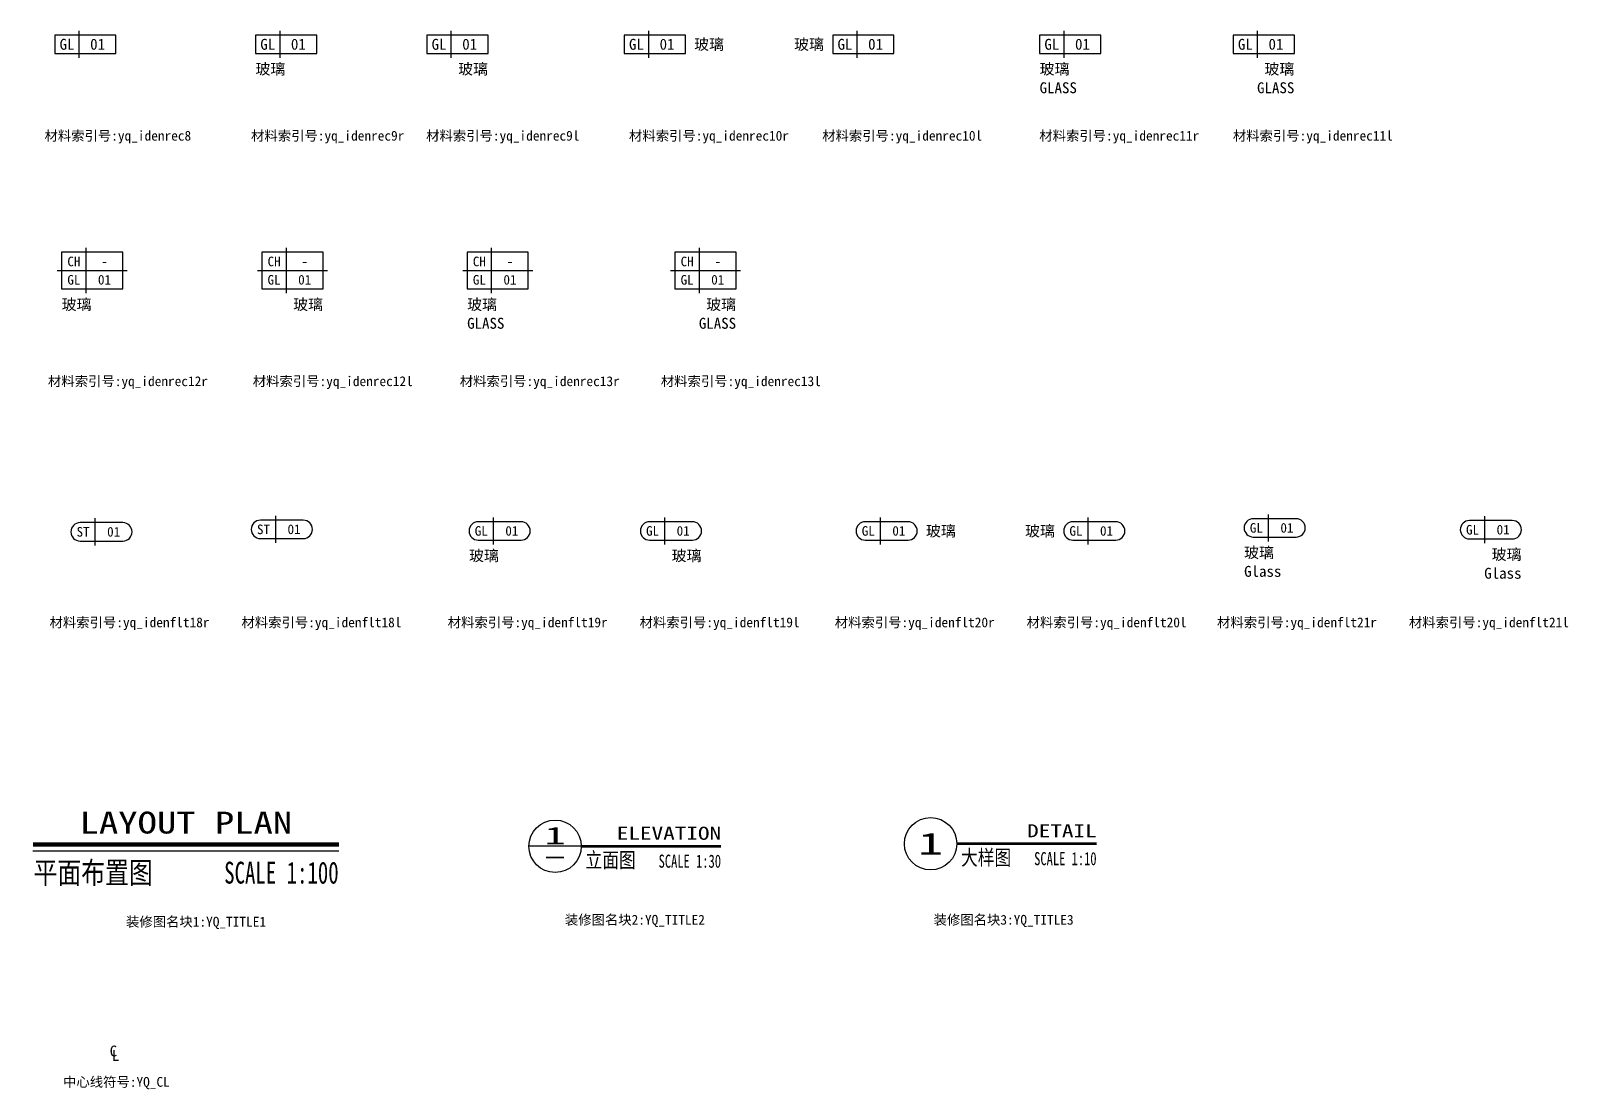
# Model space of a CAD drawing. Header units: millimetres. Extents: x -68 to 459, y -348 to 184.
# Drawn here: x -66.2 to 285.6, y -347.8 to -105.6 of the extents above; entities that cross this region are included whole.
import ezdxf
from ezdxf.enums import TextEntityAlignment as Align

# ---------------------------------------------------------------- set-up
doc = ezdxf.new("R2010")
doc.units = ezdxf.units.MM
doc.styles.get("Standard").update_dxf_attribs({"font": ''})
doc.styles.add('YQ_TEXT', font='')
doc.styles.add('YQ_TITLE', font='simhei_0.ttf')
doc.styles.add('黑体', font='simhei_0.ttf', dxfattribs={"width": 0.7})
doc.styles.get('Standard').set_extended_font_data('SimSun')
doc.styles.get('YQ_TEXT').set_extended_font_data('SimSun')

# ---------------------------------------------------------------- blocks, each defined once
blk = doc.blocks.new('yq_idenrec8')
blk.add_line((-0.1, -0.221), (-0.1, 0.221))
blk.add_lwpolyline([(-0.5, -0.15), (0.5, -0.15), (0.5, 0.15), (-0.5, 0.15)], close=True)
at = {"style": 'YQ_TEXT'}
for tag, p in [('Material', (-0.3, 0)), ('Designation', (0.2, 0))]:
    blk.add_attdef(tag, text='', height=0.179, dxfattribs=at).set_placement(p, align=Align.MIDDLE)
blk = doc.blocks.new('yq_idenrec9r')
blk.add_line((-0.1, -0.221), (-0.1, 0.221))
blk.add_lwpolyline([(-0.5, -0.15), (0.5, -0.15), (0.5, 0.15), (-0.5, 0.15)], close=True)
at = {"style": 'YQ_TEXT'}
for tag, p in [('Material', (-0.3, 0)), ('Designation', (0.2, 0))]:
    blk.add_attdef(tag, text='', height=0.179, dxfattribs=at).set_placement(p, align=Align.MIDDLE)
blk.add_attdef('Comment', (-0.5, -0.493), '', height=0.179, dxfattribs=at)
blk = doc.blocks.new('yq_idenrec10r')
blk.add_line((-0.1, -0.221), (-0.1, 0.221))
blk.add_lwpolyline([(-0.5, -0.15), (0.5, -0.15), (0.5, 0.15), (-0.5, 0.15)], close=True)
at = {"style": 'YQ_TEXT'}
for tag, p in [('Material', (-0.3, 0)), ('Designation', (0.2, 0))]:
    blk.add_attdef(tag, text='', height=0.179, dxfattribs=at).set_placement(p, align=Align.MIDDLE)
blk.add_attdef('Comment', text='', height=0.179, dxfattribs=at).set_placement((0.643, 0), align=Align.MIDDLE_LEFT)
blk = doc.blocks.new('yq_idenrec11r')
blk.add_line((-0.1, -0.221), (-0.1, 0.221))
blk.add_lwpolyline([(-0.5, -0.15), (0.5, -0.15), (0.5, 0.15), (-0.5, 0.15)], close=True)
at = {"style": 'YQ_TEXT'}
for tag, p in [('Material', (-0.3, 0)), ('Designation', (0.2, 0))]:
    blk.add_attdef(tag, text='', height=0.179, dxfattribs=at).set_placement(p, align=Align.MIDDLE)
for tag, p in [('Comment', (-0.5, -0.493)), ('Comment2', (-0.5, -0.8))]:
    blk.add_attdef(tag, p, '', height=0.179, dxfattribs=at)
blk = doc.blocks.new('yq_idenrec12r')
for p, q in [((-0.1, -0.371), (-0.1, 0.371)), ((-0.571, 0), (0.571, 0))]:
    blk.add_line(p, q)
blk.add_lwpolyline([(-0.5, -0.3), (0.5, -0.3), (0.5, 0.3), (-0.5, 0.3)], close=True)
at = {"style": 'YQ_TEXT'}
for tag, p in [('Ceiling', (-0.3, 0.15)), ('Height', (0.2, 0.15)), ('Material', (-0.3, -0.15)), ('Designation', (0.2, -0.15))]:
    blk.add_attdef(tag, text='', height=0.157, dxfattribs=at).set_placement(p, align=Align.MIDDLE)
blk.add_attdef('Comment', (-0.5, -0.643), '', height=0.179, dxfattribs=at)
blk = doc.blocks.new('yq_idenrec13r')
for p, q in [((-0.1, -0.371), (-0.1, 0.371)), ((-0.571, 0), (0.571, 0))]:
    blk.add_line(p, q)
blk.add_lwpolyline([(-0.5, -0.3), (0.5, -0.3), (0.5, 0.3), (-0.5, 0.3)], close=True)
at = {"style": 'YQ_TEXT'}
for tag, p in [('Ceiling', (-0.3, 0.15)), ('Height', (0.2, 0.15)), ('Material', (-0.3, -0.15)), ('Designation', (0.2, -0.15))]:
    blk.add_attdef(tag, text='', height=0.157, dxfattribs=at).set_placement(p, align=Align.MIDDLE)
for tag, p in [('Comment', (-0.5, -0.643)), ('Comment2', (-0.5, -0.95))]:
    blk.add_attdef(tag, p, '', height=0.179, dxfattribs=at)
blk = doc.blocks.new('yq_idenrec13l')
for p, q in [((-0.1, -0.371), (-0.1, 0.371)), ((-0.571, 0), (0.571, 0))]:
    blk.add_line(p, q)
blk.add_lwpolyline([(-0.5, -0.3), (0.5, -0.3), (0.5, 0.3), (-0.5, 0.3)], close=True)
at = {"style": 'YQ_TEXT'}
for tag, p in [('Ceiling', (-0.3, 0.15)), ('Height', (0.2, 0.15)), ('Material', (-0.3, -0.15)), ('Designation', (0.2, -0.15))]:
    blk.add_attdef(tag, text='', height=0.157, dxfattribs=at).set_placement(p, align=Align.MIDDLE)
for tag, p in [('Comment', (0.5, -0.643)), ('Comment2', (0.5, -0.95))]:
    blk.add_attdef(tag, text='', height=0.179, dxfattribs=at).set_placement(p, align=Align.RIGHT)
blk = doc.blocks.new('yq_idenrec12l')
for p, q in [((-0.1, -0.371), (-0.1, 0.371)), ((-0.571, 0), (0.571, 0))]:
    blk.add_line(p, q)
blk.add_lwpolyline([(-0.5, -0.3), (0.5, -0.3), (0.5, 0.3), (-0.5, 0.3)], close=True)
at = {"style": 'YQ_TEXT'}
for tag, p in [('Ceiling', (-0.3, 0.15)), ('Height', (0.2, 0.15)), ('Material', (-0.3, -0.15)), ('Designation', (0.2, -0.15))]:
    blk.add_attdef(tag, text='', height=0.157, dxfattribs=at).set_placement(p, align=Align.MIDDLE)
blk.add_attdef('Comment', text='', height=0.179, dxfattribs=at).set_placement((0.5, -0.643), align=Align.RIGHT)
blk = doc.blocks.new('yq_idenrec9l')
blk.add_line((-0.1, -0.221), (-0.1, 0.221))
blk.add_lwpolyline([(-0.5, -0.15), (0.5, -0.15), (0.5, 0.15), (-0.5, 0.15)], close=True)
at = {"style": 'YQ_TEXT'}
for tag, p in [('Material', (-0.3, 0)), ('Designation', (0.2, 0))]:
    blk.add_attdef(tag, text='', height=0.179, dxfattribs=at).set_placement(p, align=Align.MIDDLE)
blk.add_attdef('Comment', text='', height=0.179, dxfattribs=at).set_placement((0.5, -0.493), align=Align.RIGHT)
blk = doc.blocks.new('yq_idenrec10l')
blk.add_line((-0.1, -0.221), (-0.1, 0.221))
blk.add_lwpolyline([(-0.5, -0.15), (0.5, -0.15), (0.5, 0.15), (-0.5, 0.15)], close=True)
at = {"style": 'YQ_TEXT'}
blk.add_attdef('Comment', text='', height=0.179, dxfattribs=at).set_placement((-0.643, 0), align=Align.MIDDLE_RIGHT)
for tag, p in [('Material', (-0.3, 0)), ('Designation', (0.2, 0))]:
    blk.add_attdef(tag, text='', height=0.179, dxfattribs=at).set_placement(p, align=Align.MIDDLE)
blk = doc.blocks.new('yq_idenrec11l')
blk.add_line((-0.1, -0.221), (-0.1, 0.221))
blk.add_lwpolyline([(-0.5, -0.15), (0.5, -0.15), (0.5, 0.15), (-0.5, 0.15)], close=True)
at = {"style": 'YQ_TEXT'}
for tag, p in [('Material', (-0.3, 0)), ('Designation', (0.2, 0))]:
    blk.add_attdef(tag, text='', height=0.179, dxfattribs=at).set_placement(p, align=Align.MIDDLE)
for tag, p in [('Comment', (0.5, -0.493)), ('Comment2', (0.5, -0.8))]:
    blk.add_attdef(tag, text='', height=0.179, dxfattribs=at).set_placement(p, align=Align.RIGHT)
blk = doc.blocks.new('yq_idenflt19r')
blk.add_line((-0.1, -0.221), (-0.1, 0.221))
blk.add_lwpolyline([(0.35, 0.15), (-0.35, 0.15, 1), (-0.35, -0.15), (0.35, -0.15, 1)], format="xyb", close=True)
at = {"style": 'YQ_TEXT'}
for tag, p in [('Material', (-0.3, 0)), ('Designation', (0.2, 0))]:
    blk.add_attdef(tag, text='', height=0.157, dxfattribs=at).set_placement(p, align=Align.MIDDLE)
blk.add_attdef('Comment', (-0.5, -0.493), '', height=0.179, dxfattribs=at)
blk = doc.blocks.new('yq_idenflt19l')
blk.add_line((-0.1, -0.221), (-0.1, 0.221))
blk.add_lwpolyline([(0.35, 0.15), (-0.35, 0.15, 1), (-0.35, -0.15), (0.35, -0.15, 1)], format="xyb", close=True)
at = {"style": 'YQ_TEXT'}
for tag, p in [('Material', (-0.3, 0)), ('Designation', (0.2, 0))]:
    blk.add_attdef(tag, text='', height=0.157, dxfattribs=at).set_placement(p, align=Align.MIDDLE)
blk.add_attdef('Comment', text='', height=0.179, dxfattribs=at).set_placement((0.5, -0.493), align=Align.RIGHT)
blk = doc.blocks.new('yq_idenflt20r')
blk.add_line((-0.1, -0.221), (-0.1, 0.221))
blk.add_lwpolyline([(0.35, 0.15), (-0.35, 0.15, 1), (-0.35, -0.15), (0.35, -0.15, 1)], format="xyb", close=True)
at = {"style": 'YQ_TEXT'}
for tag, p in [('Material', (-0.3, 0)), ('Designation', (0.2, 0))]:
    blk.add_attdef(tag, text='', height=0.157, dxfattribs=at).set_placement(p, align=Align.MIDDLE)
blk.add_attdef('Comment', text='', height=0.179, dxfattribs=at).set_placement((0.643, 0), align=Align.MIDDLE_LEFT)
blk = doc.blocks.new('yq_idenflt20l')
blk.add_line((-0.1, -0.221), (-0.1, 0.221))
blk.add_lwpolyline([(0.35, 0.15), (-0.35, 0.15, 1), (-0.35, -0.15), (0.35, -0.15, 1)], format="xyb", close=True)
at = {"style": 'YQ_TEXT'}
blk.add_attdef('Comment', text='', height=0.179, dxfattribs=at).set_placement((-0.643, 0), align=Align.MIDDLE_RIGHT)
for tag, p in [('Material', (-0.3, 0)), ('Designation', (0.2, 0))]:
    blk.add_attdef(tag, text='', height=0.157, dxfattribs=at).set_placement(p, align=Align.MIDDLE)
blk = doc.blocks.new('yq_idenflt18r')
blk.add_line((-0.1, -0.221), (-0.1, 0.221))
blk.add_lwpolyline([(0.35, 0.15), (-0.35, 0.15, 1), (-0.35, -0.15), (0.35, -0.15, 1)], format="xyb", close=True)
at = {"style": 'YQ_TEXT'}
for tag, p in [('Material', (-0.3, 0)), ('Designation', (0.2, 0))]:
    blk.add_attdef(tag, text='', height=0.157, dxfattribs=at).set_placement(p, align=Align.MIDDLE)
blk = doc.blocks.new('yq_idenflt18l')
blk.add_line((-0.1, -0.221), (-0.1, 0.221))
blk.add_lwpolyline([(0.35, 0.15), (-0.35, 0.15, 1), (-0.35, -0.15), (0.35, -0.15, 1)], format="xyb", close=True)
at = {"style": 'YQ_TEXT'}
for tag, p in [('Material', (-0.3, 0)), ('Designation', (0.2, 0))]:
    blk.add_attdef(tag, text='', height=0.157, dxfattribs=at).set_placement(p, align=Align.MIDDLE)
blk = doc.blocks.new('yq_idenflt21r')
blk.add_line((-0.1, -0.221), (-0.1, 0.221))
blk.add_lwpolyline([(0.35, 0.15), (-0.35, 0.15, 1), (-0.35, -0.15), (0.35, -0.15, 1)], format="xyb", close=True)
at = {"style": 'YQ_TEXT'}
for tag, p in [('Material', (-0.3, 0)), ('Designation', (0.2, 0))]:
    blk.add_attdef(tag, text='', height=0.157, dxfattribs=at).set_placement(p, align=Align.MIDDLE)
for tag, p in [('Comment', (-0.5, -0.493)), ('Comment2', (-0.5, -0.8))]:
    blk.add_attdef(tag, p, '', height=0.179, dxfattribs=at)
blk = doc.blocks.new('yq_idenflt21l')
blk.add_line((-0.1, -0.221), (-0.1, 0.221))
blk.add_lwpolyline([(0.35, 0.15), (-0.35, 0.15, 1), (-0.35, -0.15), (0.35, -0.15, 1)], format="xyb", close=True)
at = {"style": 'YQ_TEXT'}
for tag, p in [('Material', (-0.3, 0)), ('Designation', (0.2, 0))]:
    blk.add_attdef(tag, text='', height=0.157, dxfattribs=at).set_placement(p, align=Align.MIDDLE)
for tag, p in [('Comment', (0.5, -0.493)), ('Comment2', (0.5, -0.8))]:
    blk.add_attdef(tag, text='', height=0.179, dxfattribs=at).set_placement(p, align=Align.RIGHT)
blk = doc.blocks.new('YQ_TITLE1')
blk.add_line((-35, -1.44), (35, -1.44))
at = {"const_width": 1}
blk.add_lwpolyline([(-35, 0), (35, 0)], dxfattribs=at)
at = {"style": '黑体', "width": 1.3, "flags": 8}
blk.add_attdef('ENGLISHNAME', text='', height=5, dxfattribs=at).set_placement((0, 1.01), align=Align.BOTTOM_CENTER)
at = {"style": 'YQ_TITLE', "width": 0.8, "flags": 8}
blk.add_attdef('CHINESENAME', text='', height=5, dxfattribs=at).set_placement((-34.86, -3.94), align=Align.TOP_LEFT)
at = {"style": 'YQ_TITLE', "width": 0.7, "flags": 8}
blk.add_attdef('SCALE', text='', height=5, dxfattribs=at).set_placement((34.95, -3.94), align=Align.TOP_RIGHT)
blk = doc.blocks.new('YQ_TITLE2')
blk.add_line((0, 0), (-12, 0))
at = {"const_width": 0.6}
blk.add_lwpolyline([(0, 0), (32, 0)], dxfattribs=at)
blk.add_circle((-6, 0), 6)
at = {"style": 'YQ_TITLE', "flags": 8}
for tag, height, width, p, p2 in [('INDEXNO', 4, 1.66875, (-8.4, 0.44), (-3.6, 0.44)), ('DRAWINGNO', 3.5, 2.860714, (-9.6, -3.9), (-2.4, -3.9))]:
    blk.add_attdef(tag, text='', height=height, dxfattribs=dict(at, width=width)).set_placement(p, p2, align=Align.FIT)
at = {"style": '黑体', "width": 1.3, "flags": 8}
blk.add_attdef('ENGLISHNAME', text='', height=3, dxfattribs=at).set_placement((32, 1.48), align=Align.RIGHT)
at = {"style": 'YQ_TITLE', "width": 0.8, "flags": 8}
blk.add_attdef('CHINESENAME', text='', height=3.5, dxfattribs=at).set_placement((0.97, -1.4), align=Align.TOP_LEFT)
at = {"style": 'YQ_TITLE', "width": 0.7, "flags": 8}
blk.add_attdef('SCALE', text='', height=3, dxfattribs=at).set_placement((31.97, -1.9), align=Align.TOP_RIGHT)
blk = doc.blocks.new('YQ_CL')
at = {"style": 'YQ_TEXT'}
for s, p in [('C', (-0.25, 0.49)), ('L', (0.25, -0.51))]:
    blk.add_text(s, height=2.5, dxfattribs=at).set_placement(p, align=Align.MIDDLE)
blk = doc.blocks.new('YQ_TITLE3')
at = {"const_width": 0.6}
blk.add_lwpolyline([(0, 0), (32, 0)], dxfattribs=at)
blk.add_circle((-6, 0), 6)
at = {"style": '黑体', "width": 1.3, "flags": 8}
blk.add_attdef('ENGLISHNAME', text='', height=3, dxfattribs=at).set_placement((32, 1.48), align=Align.RIGHT)
at = {"style": 'YQ_TITLE', "width": 1.581146, "flags": 8}
blk.add_attdef('INDEXNO', text='', height=5, dxfattribs=at).set_placement((-8.84, -2.46), (-3.16, -2.46), align=Align.FIT)
at = {"style": 'YQ_TITLE', "width": 0.8, "flags": 8}
blk.add_attdef('CHINESENAME', text='', height=3.5, dxfattribs=at).set_placement((0.97, -1.4), align=Align.TOP_LEFT)
at = {"style": 'YQ_TITLE', "width": 0.7, "flags": 8}
blk.add_attdef('SCALE', text='', height=3, dxfattribs=at).set_placement((31.97, -1.9), align=Align.TOP_RIGHT)

msp = doc.modelspace()

# ---------------------------------------------------------------- block references
at = {"xscale": 14, "yscale": 14, "zscale": 14}
for name, p, values in [('yq_idenrec8', (-53.7, -108.73), {'Material': 'GL', 'Designation': '01'}), ('yq_idenrec9r', (-7.77, -108.73), {'Material': 'GL', 'Designation': '01', 'Comment': '玻璃'}), ('yq_idenrec9l', (31.43, -108.73), {'Material': 'GL', 'Designation': '01', 'Comment': '玻璃'}), ('yq_idenrec10r', (76.59, -108.73), {'Material': 'GL', 'Designation': '01', 'Comment': '玻璃'}), ('yq_idenrec10l', (124.3, -108.73), {'Material': 'GL', 'Designation': '01', 'Comment': '玻璃'}), ('yq_idenrec11r', (171.64, -108.73), {'Material': 'GL', 'Designation': '01', 'Comment': '玻璃', 'Comment2': 'GLASS'}), ('yq_idenrec11l', (215.92, -108.73), {'Material': 'GL', 'Designation': '01', 'Comment': '玻璃', 'Comment2': 'GLASS'}), ('yq_idenrec12r', (-52.13, -160.51), {'Ceiling': 'CH', 'Height': '-', 'Material': 'GL', 'Designation': '01', 'Comment': '玻璃'}), ('yq_idenrec12l', (-6.32, -160.51), {'Ceiling': 'CH', 'Height': '-', 'Material': 'GL', 'Designation': '01', 'Comment': '玻璃'}), ('yq_idenrec13r', (40.65, -160.51), {'Ceiling': 'CH', 'Height': '-', 'Material': 'GL', 'Designation': '01', 'Comment': '玻璃', 'Comment2': 'GLASS'}), ('yq_idenrec13l', (88.19, -160.51), {'Ceiling': 'CH', 'Height': '-', 'Material': 'GL', 'Designation': '01', 'Comment': '玻璃', 'Comment2': 'GLASS'}), ('yq_idenflt18r', (-50.03, -220.27), {'Material': 'ST', 'Designation': '01'}), ('yq_idenflt18l', (-8.75, -219.7), {'Material': 'ST', 'Designation': '01'}), ('yq_idenflt19r', (41.08, -220.06), {'Material': 'GL', 'Designation': '01', 'Comment': '玻璃'}), ('yq_idenflt19l', (80.28, -220.06), {'Material': 'GL', 'Designation': '01', 'Comment': '玻璃'}), ('yq_idenflt20r', (129.63, -220.06), {'Material': 'GL', 'Designation': '01', 'Comment': '玻璃'}), ('yq_idenflt20l', (177.15, -220.06), {'Material': 'GL', 'Designation': '01', 'Comment': '玻璃'}), ('yq_idenflt21r', (218.43, -219.36), {'Material': 'GL', 'Designation': '01', 'Comment': '玻璃', 'Comment2': 'Glass'}), ('yq_idenflt21l', (267.9, -219.79), {'Material': 'GL', 'Designation': '01', 'Comment': '玻璃', 'Comment2': 'Glass'})]:
    msp.add_blockref(name, p, dxfattribs=at).add_auto_attribs(values)
for name, p, values in [('YQ_TITLE1', (-30.7, -291.8), {'CHINESENAME': '平面布置图', 'ENGLISHNAME': 'LAYOUT PLAN', 'SCALE': 'SCALE 1:100'}), ('YQ_TITLE2', (59.77, -292.21), {'ENGLISHNAME': 'ELEVATION', 'CHINESENAME': '立面图', 'DRAWINGNO': '-', 'INDEXNO': '1', 'SCALE': 'SCALE 1:30'})]:
    msp.add_blockref(name, p).add_auto_attribs(values)
ref = msp.add_blockref('YQ_TITLE3', (145.7, -291.63))
ref.add_attrib('ENGLISHNAME', 'DETAIL', dxfattribs={"height": 3, "style": '黑体', "width": 1.3}).set_placement((177.7, -290.15), align=Align.RIGHT)
ref.add_attrib('CHINESENAME', '大样图', dxfattribs={"height": 3.5, "style": 'YQ_TITLE', "width": 0.8}).set_placement((146.67, -293.03), align=Align.TOP_LEFT)
ref.add_attrib('INDEXNO', '1', dxfattribs={"height": 5, "style": 'YQ_TITLE', "width": 1.581146}).set_placement((136.86, -294.09), (142.54, -294.09), align=Align.FIT)
ref.add_attrib('SCALE', 'SCALE 1:10', dxfattribs={"height": 3, "style": 'YQ_TITLE', "width": 0.7}).set_placement((177.67, -293.53), align=Align.TOP_RIGHT)
msp.add_blockref('YQ_CL', (-47.04, -339.53))

# ---------------------------------------------------------------- texts
at = {"color": 6}
for s, p in [('材料索引号:yq_idenrec8', (-63.06, -128.53)), ('材料索引号:yq_idenrec9r', (-15.8, -128.53)), ('材料索引号:yq_idenrec9l', (24.26, -128.53)), ('材料索引号:yq_idenrec10r', (70.68, -128.53)), ('材料索引号:yq_idenrec10l', (114.89, -128.53)), ('材料索引号:yq_idenrec11r', (164.56, -128.53)), ('材料索引号:yq_idenrec11l', (208.85, -128.53)), ('材料索引号:yq_idenrec12r', (-62.26, -184.69)), ('材料索引号:yq_idenrec12l', (-15.4, -184.69)), ('材料索引号:yq_idenrec13r', (31.96, -184.69)), ('材料索引号:yq_idenrec13l', (77.97, -184.69)), ('材料索引号:yq_idenflt18r', (-61.9, -239.86)), ('材料索引号:yq_idenflt18l', (-17.99, -239.86)), ('材料索引号:yq_idenflt19r', (29.2, -239.86)), ('材料索引号:yq_idenflt19l', (73.11, -239.86)), ('材料索引号:yq_idenflt20r', (117.76, -239.86)), ('材料索引号:yq_idenflt20l', (161.66, -239.86)), ('材料索引号:yq_idenflt21r', (205.23, -239.86)), ('材料索引号:yq_idenflt21l', (249.14, -239.86)), ('装修图名块1:YQ_TITLE1', (-44.4, -308.34)), ('装修图名块2:YQ_TITLE2', (56.01, -307.9)), ('装修图名块3:YQ_TITLE3', (140.38, -307.9)), ('中心线符号:YQ_CL', (-58.81, -344.99))]:
    msp.add_text(s, height=2.24, dxfattribs=at).set_placement(p, align=Align.TOP_LEFT)

doc.saveas('drawing.dxf')
